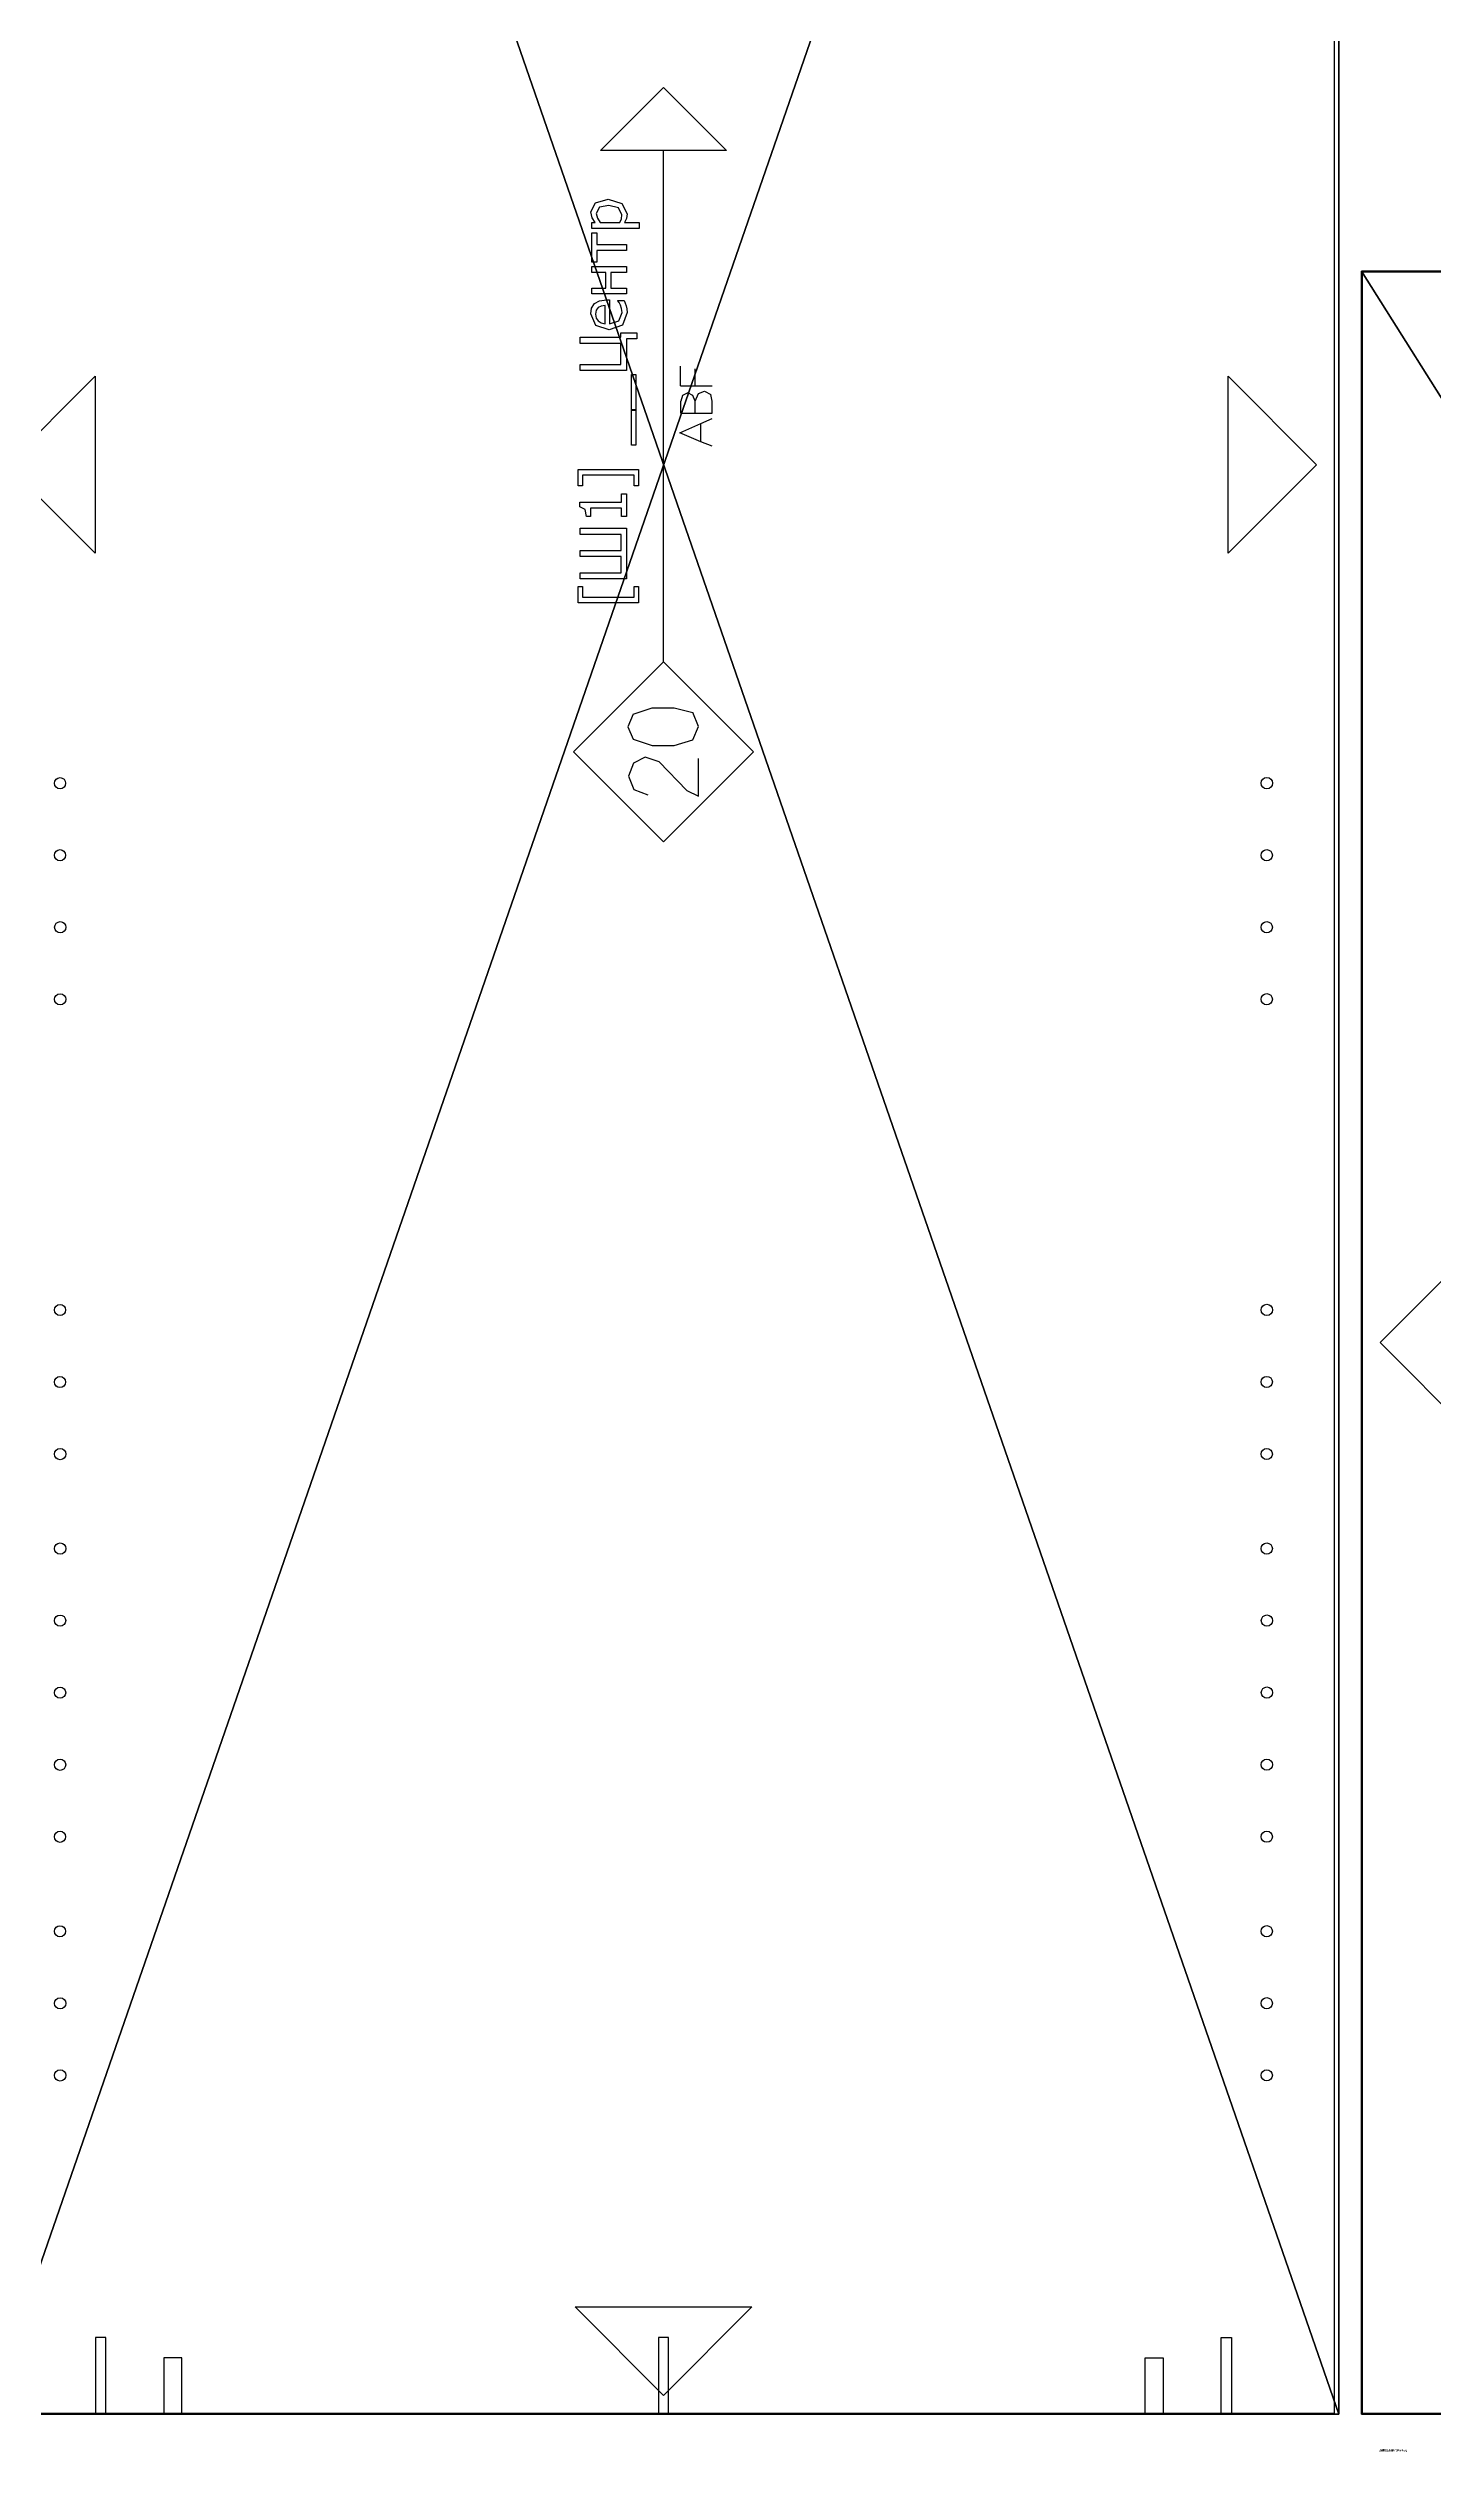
# Model space of a CAD drawing. Header units: millimetres. Extents: x -51759 to 2111, y -2740 to 2097.
# Drawn here: x -12903 to -12288, y -17 to 1051 of the extents above; entities that cross this region are included whole.
import ezdxf

# ---------------------------------------------------------------- set-up
doc = ezdxf.new("R2010")
doc.units = ezdxf.units.MM
doc.header["$LTSCALE"] = 25.4
doc.layers.get('0').update_dxf_attribs({"true_color": 0xffffff})
for name, color, linetype, true_color in [('-', 216, 'Continuous', 0x770077), ('ABF_cuttingLines', 134, 'Continuous', 0x009987), ('ABF_D5.0_DEPTH8', 252, 'Continuous', 0x777799), ('ABF_edgeBanding', 252, 'Continuous', 0x777799), ('ABF_Label', 190, 'Continuous', 0x9900ff), ('DSIDE-4.5', 190, 'Continuous', 0x9900ff), ('DSIDE-8', 22, 'Continuous', 0xcc4400), ('Dside4.5', 134, 'Continuous', 0x009987)]:
    doc.layers.add(name, color=color, linetype=linetype, true_color=true_color)

# ---------------------------------------------------------------- blocks, each defined once
blk = doc.blocks.new('Group711#1')
at = {"layer": 'ABF_cuttingLines', "color": 0}
blk.add_polyline3d([(-635.6, 1.1, 0), (-635.6, -950.1, 0), (-38, -950.1, 0), (-38, 1.1, 0), (-635.6, 1.1, 0)], close=True, dxfattribs=at)
blk = doc.blocks.new('Group712#1')
at = {"layer": 'ABF_edgeBanding', "color": 0}
for points in [[(-336, -6.8, 0), (-296.7, -46.1, 0), (-375.3, -46.1, 0), (-336, -6.8, 0)], [(-627.7, -474.5, 0), (-588.4, -435.2, 0), (-588.4, -513.8, 0), (-627.7, -474.5, 0)], [(-45.9, -474.5, 0), (-85.2, -513.8, 0), (-85.2, -435.2, 0), (-45.9, -474.5, 0)], [(-336, -942.2, 0), (-375.3, -902.9, 0), (-296.7, -902.9, 0), (-336, -942.2, 0)]]:
    blk.add_polyline3d(points, close=True, dxfattribs=at)
blk = doc.blocks.new('_____#360')
at = {"color": 0}
for p, q in [((-636, 1.5, 18), (-36, 1.5, 18)), ((-636, -950.5, 18), (-636, 1.5, 18)), ((-636, 1.5), (-36, 1.5)), ((-636, -950.5), (-636, 1.5)), ((-636, 1.5, 18), (-36, 1.5, 18)), ((-636, 1.5), (-36, 1.5)), ((-636, 1.5, 18), (-636, 1.5)), ((-636, -950.5, 18), (-636, 1.5, 18)), ((-636, 1.5, 18), (-636, 1.5)), ((-636, -950.5), (-636, 1.5)), ((-36, -950.5, 18), (-636, -950.5, 18)), ((-36, -950.5), (-636, -950.5)), ((-36, -950.5, 18), (-636, -950.5, 18)), ((-636, -950.5, 18), (-636, -950.5)), ((-36, -950.5), (-636, -950.5)), ((-636, -950.5, 18), (-636, -950.5))]:
    blk.add_line(p, q, dxfattribs=at)
at = {"layer": 'ABF_cuttingLines', "color": 0}
ref = blk.add_blockref('Group711#1', (0, 0, 18), dxfattribs=at)
ref.add_attrib('Skp_GroupInstanceName', '_ABF_cuttingLines', (0, 0), dxfattribs={"layer": '0', "height": 1})
at = {"layer": 'ABF_edgeBanding', "color": 0}
ref = blk.add_blockref('Group712#1', (0, 0, 18), dxfattribs=at)
ref.add_attrib('Skp_GroupInstanceName', '_ABF_edgeBanding', (0, 0), dxfattribs={"layer": '0', "height": 1})
at = {"color": 7, "true_color": 0xffffff}
mesh = blk.add_polyface(dxfattribs=at)
corners = [(-36, -950.5, 18), (-636, 1.5, 18), (-636, -950.5, 18), (-36, 1.5, 18)]
mesh.append_faces([[corners[k] for k in face] for face in [(0, 1, 2), (1, 0, 3)]], dxfattribs={"vtx0": -1, "color": 7})
at = {"color": 0}
mesh = blk.add_polyface(dxfattribs=at)
corners = [(-636, 1.5), (-36, -950.5), (-636, -950.5), (-36, 1.5)]
mesh.append_faces([[corners[k] for k in face] for face in [(0, 1, 2), (1, 0, 3)]], dxfattribs={"vtx0": -1, "color": 0})
mesh = blk.add_polyface(dxfattribs=at)
corners = [(-636, 1.5, 18), (-36, 1.5), (-636, 1.5), (-36, 1.5, 18)]
mesh.append_faces([[corners[k] for k in face] for face in [(0, 1, 2), (1, 0, 3)]], dxfattribs={"vtx0": -1, "color": 0})
mesh = blk.add_polyface(dxfattribs=at)
corners = [(-636, 1.5, 18), (-636, -950.5), (-636, -950.5, 18), (-636, 1.5)]
mesh.append_faces([[corners[k] for k in face] for face in [(0, 1, 2), (1, 0, 3)]], dxfattribs={"vtx0": -1, "color": 0})
mesh = blk.add_polyface(dxfattribs=at)
corners = [(-36, -950.5, 18), (-636, -950.5), (-36, -950.5), (-636, -950.5, 18)]
mesh.append_faces([[corners[k] for k in face] for face in [(0, 1, 2), (1, 0, 3)]], dxfattribs={"vtx0": -1, "color": 0})
blk = doc.blocks.new('Group528#1')
blk = doc.blocks.new('Group529#1')
blk = doc.blocks.new('Group532#1')
blk = doc.blocks.new('Group533#1')
blk = doc.blocks.new('Group536#1')
at = {"layer": 'DSIDE-4.5', "color": 0, "extrusion": (1.50398e-16, -1, -5.39341e-16)}
blk.add_circle((0, -9), 2.25, dxfattribs=at)
at = {"layer": 'DSIDE-8', "color": 0, "extrusion": (1.50398e-16, -1, -5.39341e-16)}
blk.add_circle((-32, -9), 4, dxfattribs=at)
blk = doc.blocks.new('Group537#1')
at = {"layer": 'DSIDE-4.5', "color": 0}
blk.add_polyline3d([(-2.25, 0, 0), (-2.25, -34, 0), (2.25, -34, 0), (2.25, 0, 0), (-2.25, 0, 0)], close=True, dxfattribs=at)
at = {"layer": 'DSIDE-8', "color": 0}
blk.add_polyline3d([(-36, 0, 0), (-36, -25, 0), (-28, -25, 0), (-28, 0, 0), (-36, 0, 0)], close=True, dxfattribs=at)
blk = doc.blocks.new('Group540#1')
at = {"layer": 'DSIDE-4.5', "color": 0, "extrusion": (1.50398e-16, -1, -5.39341e-16)}
blk.add_circle((0, -9), 2.25, dxfattribs=at)
at = {"layer": 'DSIDE-8', "color": 0, "extrusion": (1.50398e-16, -1, -5.39341e-16)}
blk.add_circle((32, -9), 4, dxfattribs=at)
blk = doc.blocks.new('Group541#1')
at = {"layer": 'DSIDE-4.5', "color": 0}
blk.add_polyline3d([(2.25, 0, 0), (2.25, -34, 0), (-2.25, -34, 0), (-2.25, 0, 0), (2.25, 0, 0)], close=True, dxfattribs=at)
at = {"layer": 'DSIDE-8', "color": 0}
blk.add_polyline3d([(36, 0, 0), (36, -25, 0), (28, -25, 0), (28, 0, 0), (36, 0, 0)], close=True, dxfattribs=at)
blk = doc.blocks.new('Group539#2')
blk = doc.blocks.new('Group540#2')
blk = doc.blocks.new('Group542#1')
at = {"layer": 'Dside4.5', "color": 0, "extrusion": (0, 1, 0)}
blk.add_circle((0, -9), 2.25, dxfattribs=at)
blk = doc.blocks.new('Group543#1')
at = {"layer": 'Dside4.5', "color": 0}
blk.add_polyline3d([(2.25, 0, 0), (2.25, -34, 0), (-2.25, -34, 0), (-2.25, 0, 0), (2.25, 0, 0)], close=True, dxfattribs=at)
blk = doc.blocks.new('Group#128')
blk = doc.blocks.new('Group#129')
blk = doc.blocks.new('Group#130')
blk = doc.blocks.new('Group#133')
blk = doc.blocks.new('Group#123')
at = {"layer": 'ABF_D5.0_DEPTH8', "color": 0, "extrusion": (1, 1.48988e-08, 2.29886e-14)}
blk.add_circle((2.5, 2.5, 0), 2.5, dxfattribs=at)
blk = doc.blocks.new('Group#120')
at = {"layer": 'ABF_D5.0_DEPTH8', "color": 0, "extrusion": (1, 1.48988e-08, 2.29886e-14)}
blk.add_circle((2.5, 2.5, 0), 2.5, dxfattribs=at)
blk = doc.blocks.new('Group#124')
at = {"layer": 'ABF_D5.0_DEPTH8', "color": 0, "extrusion": (1, 1.48988e-08, 2.29886e-14)}
blk.add_circle((2.5, 2.5, 0), 2.5, dxfattribs=at)
blk = doc.blocks.new('Group#121')
at = {"layer": 'ABF_D5.0_DEPTH8', "color": 0, "extrusion": (1, 1.48988e-08, 2.29886e-14)}
blk.add_circle((2.5, 2.5, 0), 2.5, dxfattribs=at)
blk = doc.blocks.new('Group#173')
at = {"layer": 'ABF_D5.0_DEPTH8', "color": 0, "extrusion": (1, 1.48988e-08, 2.29886e-14)}
blk.add_circle((2.5, 2.5, 0), 2.5, dxfattribs=at)
blk = doc.blocks.new('Group#62')
at = {"layer": 'ABF_D5.0_DEPTH8', "color": 0, "extrusion": (1, 1.48988e-08, 2.29886e-14)}
blk.add_circle((2.5, 2.5, 0), 2.5, dxfattribs=at)
blk = doc.blocks.new('Group#61')
at = {"layer": 'ABF_D5.0_DEPTH8', "color": 0, "extrusion": (1, 1.48988e-08, 2.29886e-14)}
blk.add_circle((2.5, 2.5, 0), 2.5, dxfattribs=at)
blk = doc.blocks.new('Group#68')
at = {"layer": 'ABF_D5.0_DEPTH8', "color": 0, "extrusion": (1, 1.48988e-08, 2.29886e-14)}
blk.add_circle((2.5, 2.5, 0), 2.5, dxfattribs=at)
blk = doc.blocks.new('Group#92')
at = {"layer": 'ABF_D5.0_DEPTH8', "color": 0, "extrusion": (1, 1.48988e-08, 2.29886e-14)}
blk.add_circle((2.5, 2.5, 0), 2.5, dxfattribs=at)
blk = doc.blocks.new('Group#89')
at = {"layer": 'ABF_D5.0_DEPTH8', "color": 0, "extrusion": (1, 1.48988e-08, 2.29886e-14)}
blk.add_circle((2.5, 2.5, 0), 2.5, dxfattribs=at)
blk = doc.blocks.new('Group#93')
at = {"layer": 'ABF_D5.0_DEPTH8', "color": 0, "extrusion": (1, 1.48988e-08, 2.29886e-14)}
blk.add_circle((2.5, 2.5, 0), 2.5, dxfattribs=at)
blk = doc.blocks.new('Group#91')
at = {"layer": 'ABF_D5.0_DEPTH8', "color": 0, "extrusion": (1, 1.48988e-08, 2.29886e-14)}
blk.add_circle((2.5, 2.5, 0), 2.5, dxfattribs=at)
blk = doc.blocks.new('Group#94')
at = {"layer": 'ABF_D5.0_DEPTH8', "color": 0, "extrusion": (1, 1.48988e-08, 2.29886e-14)}
blk.add_circle((2.5, 2.5, 0), 2.5, dxfattribs=at)
blk = doc.blocks.new('Group#95')
at = {"layer": 'ABF_D5.0_DEPTH8', "color": 0, "extrusion": (1, 1.48988e-08, 2.29886e-14)}
blk.add_circle((2.5, 2.5, 0), 2.5, dxfattribs=at)
blk = doc.blocks.new('Group#103')
at = {"layer": 'ABF_D5.0_DEPTH8', "color": 0, "extrusion": (1, 1.48988e-08, 2.29886e-14)}
blk.add_circle((2.5, 2.5, 0), 2.5, dxfattribs=at)
blk = doc.blocks.new('Group#106')
at = {"layer": 'ABF_D5.0_DEPTH8', "color": 0, "extrusion": (1, 1.48988e-08, 2.29886e-14)}
blk.add_circle((2.5, 2.5, 0), 2.5, dxfattribs=at)
blk = doc.blocks.new('Group#101')
at = {"layer": 'ABF_D5.0_DEPTH8', "color": 0, "extrusion": (1, 1.48988e-08, 2.29886e-14)}
blk.add_circle((2.5, 2.5, 0), 2.5, dxfattribs=at)
blk = doc.blocks.new('Group#102')
at = {"layer": 'ABF_D5.0_DEPTH8', "color": 0, "extrusion": (1, 1.48988e-08, 2.29886e-14)}
blk.add_circle((2.5, 2.5, 0), 2.5, dxfattribs=at)
blk = doc.blocks.new('Group#104')
at = {"layer": 'ABF_D5.0_DEPTH8', "color": 0, "extrusion": (1, 1.48988e-08, 2.29886e-14)}
blk.add_circle((2.5, 2.5, 0), 2.5, dxfattribs=at)
blk = doc.blocks.new('Group#105')
at = {"layer": 'ABF_D5.0_DEPTH8', "color": 0, "extrusion": (1, 1.48988e-08, 2.29886e-14)}
blk.add_circle((2.5, 2.5, 0), 2.5, dxfattribs=at)
blk = doc.blocks.new('Group#150')
at = {"layer": 'ABF_D5.0_DEPTH8', "color": 0, "extrusion": (1, 1.48988e-08, 2.29886e-14)}
blk.add_circle((2.5, 2.5, 0), 2.5, dxfattribs=at)
blk = doc.blocks.new('Group#153')
at = {"layer": 'ABF_D5.0_DEPTH8', "color": 0, "extrusion": (1, 1.48988e-08, 2.29886e-14)}
blk.add_circle((2.5, 2.5, 0), 2.5, dxfattribs=at)
blk = doc.blocks.new('Group#158')
at = {"layer": 'ABF_D5.0_DEPTH8', "color": 0, "extrusion": (1, 1.48988e-08, 2.29886e-14)}
blk.add_circle((2.5, 2.5, 0), 2.5, dxfattribs=at)
blk = doc.blocks.new('Group#159')
at = {"layer": 'ABF_D5.0_DEPTH8', "color": 0, "extrusion": (1, 1.48988e-08, 2.29886e-14)}
blk.add_circle((2.5, 2.5, 0), 2.5, dxfattribs=at)
blk = doc.blocks.new('Group#167')
at = {"layer": 'ABF_D5.0_DEPTH8', "color": 0, "extrusion": (1, 1.48988e-08, 2.29886e-14)}
blk.add_circle((2.5, 2.5, 0), 2.5, dxfattribs=at)
blk = doc.blocks.new('Group#139')
at = {"layer": 'ABF_D5.0_DEPTH8', "color": 0, "extrusion": (1, 1.48988e-08, 2.29886e-14)}
blk.add_circle((2.5, 2.5, 0), 2.5, dxfattribs=at)
blk = doc.blocks.new('Group#146')
at = {"layer": 'ABF_D5.0_DEPTH8', "color": 0, "extrusion": (1, 1.48988e-08, 2.29886e-14)}
blk.add_circle((2.5, 2.5, 0), 2.5, dxfattribs=at)
blk = doc.blocks.new('Group#144')
at = {"layer": 'ABF_D5.0_DEPTH8', "color": 0, "extrusion": (1, 1.48988e-08, 2.29886e-14)}
blk.add_circle((2.5, 2.5, 0), 2.5, dxfattribs=at)
blk = doc.blocks.new('Group#137')
at = {"layer": 'ABF_D5.0_DEPTH8', "color": 0, "extrusion": (1, 1.48988e-08, 2.29886e-14)}
blk.add_circle((2.5, 2.5, 0), 2.5, dxfattribs=at)
blk = doc.blocks.new('Group#142')
at = {"layer": 'ABF_D5.0_DEPTH8', "color": 0, "extrusion": (1, 1.48988e-08, 2.29886e-14)}
blk.add_circle((2.5, 2.5, 0), 2.5, dxfattribs=at)
blk = doc.blocks.new('Group651#2')
at = {"layer": 'ABF_Label', "color": 0}
for p, q in [((-38.93, 7.03), (-38.93, 24.09)), ((-38.93, 24.09), (-34.37, 24.09)), ((-34.37, 22.84), (-37.39, 22.84)), ((-37.39, 22.84), (-37.39, 8.29)), ((-34.37, 24.09), (-34.37, 22.84)), ((-32.19, 10.47), (-32.19, 23.51)), ((-32.19, 23.51), (-30.46, 23.51)), ((-30.46, 23.51), (-30.46, 11.97)), ((-25.92, 11.97), (-25.92, 23.51)), ((-25.92, 23.51), (-24.19, 23.51)), ((-24.19, 23.51), (-24.19, 11.97)), ((-19.65, 11.97), (-19.65, 23.51)), ((-19.65, 23.51), (-17.92, 23.51)), ((-17.92, 23.51), (-17.92, 10.47)), ((-14.61, 21.73), (-12.64, 22.11)), ((-14.61, 20.54), (-14.61, 21.73)), ((-12.25, 20.54), (-14.61, 20.54)), ((-12.64, 22.11), (-11.92, 23.55)), ((-12.25, 11.8), (-12.25, 20.54)), ((-11.92, 23.55), (-10.57, 23.55)), ((-10.57, 23.55), (-10.57, 11.8)), ((-5.94, 22.84), (-5.94, 24.09)), ((-5.94, 24.09), (-1.39, 24.09)), ((-2.92, 22.84), (-5.94, 22.84)), ((-2.92, 8.29), (-2.92, 22.84)), ((-1.39, 24.09), (-1.39, 7.03)), ((26.58, 10.47), (26.58, 23.51)), ((26.58, 23.51), (28.31, 23.51)), ((28.31, 23.51), (28.31, 11.99)), ((34.22, 11.99), (34.22, 23.51)), ((34.22, 23.51), (35.96, 23.51)), ((35.96, 23.51), (35.96, 11.99)), ((39.31, 19.11), (42.59, 20.52)), ((42.59, 20.52), (44.2, 20.26)), ((69.66, 20.15), (71.29, 20.52)), ((71.29, 20.52), (73.91, 19.19)), ((38.06, 15.3), (39.31, 19.11)), ((39.35, 11.56), (38.06, 15.3)), ((39.98, 17.54), (39.73, 16.45)), ((39.73, 16.45), (44.91, 16.45)), ((46.51, 15.19), (39.73, 15.19)), ((39.73, 15.19), (40.59, 12.58)), ((40.54, 18.39), (39.98, 17.54)), ((41.38, 18.97), (40.54, 18.39)), ((42.49, 19.16), (41.38, 18.97)), ((43.61, 18.97), (42.49, 19.16)), ((44.35, 18.41), (43.61, 18.97)), ((44.2, 20.26), (45.43, 19.44)), ((44.75, 17.6), (44.35, 18.41)), ((44.91, 16.45), (44.75, 17.6)), ((45.43, 19.44), (46.23, 18.06)), ((46.23, 18.06), (46.51, 16.08)), ((46.51, 16.08), (46.51, 15.19)), ((48.18, 10.47), (48.18, 20.25)), ((48.18, 20.25), (49.82, 20.25)), ((49.82, 20.25), (49.82, 16.29)), ((49.82, 16.29), (54.26, 16.29)), ((54.26, 14.87), (49.82, 14.87)), ((49.82, 14.87), (49.82, 10.47)), ((54.26, 16.29), (54.26, 20.25)), ((54.26, 20.25), (55.9, 20.25)), ((54.26, 10.47), (54.26, 14.87)), ((55.9, 20.25), (55.9, 10.47)), ((57.12, 18.8), (57.12, 20.25)), ((57.12, 20.25), (65.42, 20.25)), ((60.45, 18.8), (57.12, 18.8)), ((60.45, 10.47), (60.45, 18.8)), ((65.42, 18.8), (62.09, 18.8)), ((62.09, 18.8), (62.09, 10.47)), ((65.42, 20.25), (65.42, 18.8)), ((66.65, 6.86), (66.65, 20.25)), ((66.65, 20.25), (68.3, 20.25)), ((68.3, 20.25), (68.3, 19.23)), ((68.3, 19.23), (69.66, 20.15)), ((69.53, 18.64), (68.3, 17.84)), ((68.3, 17.84), (68.3, 12.3)), ((70.89, 18.95), (69.53, 18.64)), ((72.62, 18.03), (70.89, 18.95)), ((72.45, 12.69), (73.16, 15.43)), ((73.16, 15.43), (72.62, 18.03)), ((74.86, 15.62), (73.69, 11.72)), ((73.91, 19.19), (74.86, 15.62)), ((-91.65, 8.4), (-93.09, 4.45)), ((-87.84, 9.82), (-91.65, 8.4)), ((-84.2, 8.48), (-87.84, 9.82)), ((-82.54, 5.18), (-84.2, 8.48)), ((-77.46, 8.59), (-79.23, 3.22)), ((-73.9, 10.09), (-77.46, 8.59)), ((-70.35, 8.59), (-73.9, 10.09)), ((-70.35, 8.59), (-68.58, 3.22)), ((-34.37, 7.03), (-38.93, 7.03)), ((-37.39, 8.29), (-34.37, 8.29)), ((-34.37, 8.29), (-34.37, 7.03)), ((-17.92, 10.47), (-32.19, 10.47)), ((-30.46, 11.97), (-25.92, 11.97)), ((-24.19, 11.97), (-19.65, 11.97)), ((-14.61, 10.47), (-14.61, 11.8)), ((-14.61, 11.8), (-12.25, 11.8)), ((-8.26, 10.47), (-14.61, 10.47)), ((-10.57, 11.8), (-8.26, 11.8)), ((-8.26, 11.8), (-8.26, 10.47)), ((-5.94, 7.03), (-5.94, 8.29)), ((-5.94, 8.29), (-2.92, 8.29)), ((-1.39, 7.03), (-5.94, 7.03)), ((5.53, 7.84), (5.53, 8.98)), ((5.53, 8.98), (15.32, 8.98)), ((15.32, 7.84), (5.53, 7.84)), ((15.32, 8.98), (15.6, 8.98)), ((15.32, 7.84), (15.32, 8.98)), ((15.32, 8.98), (25.4, 8.98)), ((15.6, 7.84), (15.32, 7.84)), ((25.4, 7.84), (15.32, 7.84)), ((15.6, 8.98), (15.6, 7.84)), ((25.4, 8.98), (25.4, 7.84)), ((35.55, 10.47), (26.58, 10.47)), ((28.31, 11.99), (34.22, 11.99)), ((35.55, 7.51), (35.55, 10.47)), ((37.19, 7.51), (35.55, 7.51)), ((35.96, 11.99), (37.19, 11.99)), ((37.19, 11.99), (37.19, 7.51)), ((42.98, 10.24), (39.35, 11.56)), ((40.59, 12.58), (42.97, 11.68)), ((42.97, 11.68), (44.03, 11.8)), ((43.97, 10.31), (42.98, 10.24)), ((44.84, 10.51), (43.97, 10.31)), ((44.03, 11.8), (44.97, 12.11)), ((45.61, 10.78), (44.84, 10.51)), ((44.97, 12.11), (45.72, 12.5)), ((46.33, 11.06), (45.61, 10.78)), ((45.72, 12.5), (46.23, 12.86)), ((46.23, 12.86), (46.33, 12.86)), ((46.33, 12.86), (46.33, 11.06)), ((49.82, 10.47), (48.18, 10.47)), ((55.9, 10.47), (54.26, 10.47)), ((62.09, 10.47), (60.45, 10.47)), ((68.3, 6.86), (66.65, 6.86)), ((68.3, 12.3), (69.4, 11.87)), ((69.44, 10.44), (68.3, 10.96)), ((68.3, 10.96), (68.3, 6.86)), ((69.4, 11.87), (70.46, 11.75)), ((70.73, 10.27), (69.44, 10.44)), ((70.46, 11.75), (72.45, 12.69)), ((73.69, 11.72), (70.73, 10.27)), ((-83.81, 1.22), (-91.89, -6.54)), ((-83.81, 1.22), (-82.54, 5.18)), ((-79.23, 3.22), (-79.23, -3.02)), ((-68.58, 3.22), (-68.58, -3.02)), ((-55.62, 0), (88.64, 0)), ((-91.89, -6.54), (-93.47, -9.92)), ((-79.23, -3.02), (-77.61, -8.28)), ((-68.58, -3.02), (-69.9, -8.28)), ((6.49, -10.57), (8.95, -4.58)), ((8.95, -4.58), (11.61, -10.57)), ((14.53, -4.88), (17.96, -4.88)), ((14.53, -4.88), (14.53, -8.98)), ((19.51, -5.38), (17.96, -4.88)), ((20.29, -6.84), (19.51, -5.38)), ((22.27, -4.79), (22.27, -8.97)), ((22.27, -4.79), (27.81, -4.79)), ((-93.47, -9.92), (-82.88, -9.92)), ((-77.61, -8.28), (-73.86, -9.92)), ((-73.86, -9.92), (-69.9, -8.28)), ((5.21, -13.72), (6.49, -10.57)), ((6.49, -10.57), (11.61, -10.57)), ((11.61, -10.57), (13.01, -13.72)), ((14.53, -8.98), (14.53, -13.72)), ((14.53, -8.98), (17.96, -8.98)), ((17.96, -8.98), (19.55, -8.25)), ((17.96, -8.98), (20.04, -9.9)), ((17.96, -13.72), (19.76, -13.36)), ((19.55, -8.25), (20.29, -6.84)), ((20.74, -11.59), (19.76, -13.36)), ((20.04, -9.9), (20.74, -11.59)), ((22.27, -8.97), (27.09, -8.97)), ((22.27, -8.97), (22.27, -13.72)), ((14.53, -13.72), (17.96, -13.72))]:
    blk.add_line(p, q, dxfattribs=at)
for points in [[(-55.62, 0, 0), (-81.02, -25.4, 0), (-106.42, 0, 0), (-81.02, 25.4, 0), (-55.62, 0, 0)], [(88.64, 17.78, 0), (106.42, 0, 0), (88.64, -17.78, 0), (88.64, 17.78, 0)]]:
    blk.add_polyline3d(points, close=True, dxfattribs=at)
blk = doc.blocks.new('Group713#1')
at = {"layer": 'ABF_cuttingLines', "color": 0}
blk.add_polyline3d([(-617.6, 1748.1, 0), (-617.6, 16.9, 0), (-20, 16.9, 0), (-20, 1748.1, 0), (-617.6, 1748.1, 0)], close=True, dxfattribs=at)
blk = doc.blocks.new('Group714#1')
at = {"layer": 'ABF_edgeBanding', "color": 0}
for points in [[(-609.7, 882.5, 0), (-570.4, 921.8, 0), (-570.4, 843.2, 0), (-609.7, 882.5, 0)], [(-27.9, 882.5, 0), (-67.2, 843.2, 0), (-67.2, 921.8, 0), (-27.9, 882.5, 0)], [(-318, 24.8, 0), (-357.3, 64.1, 0), (-278.7, 64.1, 0), (-318, 24.8, 0)]]:
    blk.add_polyline3d(points, close=True, dxfattribs=at)
blk = doc.blocks.new('___#18')
at = {"color": 0}
for p, q in [((-18, 1748.5, 18), (-18, 16.5, 18)), ((-18, 1748.5), (-18, 16.5)), ((-18, 1748.5, 18), (-18, 16.5, 18)), ((-18, 1748.5), (-18, 16.5)), ((-18, 16.5, 18), (-618, 16.5, 18)), ((-18, 16.5), (-618, 16.5)), ((-18, 16.5, 18), (-618, 16.5, 18)), ((-18, 16.5), (-618, 16.5)), ((-18, 16.5, 18), (-18, 16.5)), ((-18, 16.5, 18), (-18, 16.5))]:
    blk.add_line(p, q, dxfattribs=at)
at = {"layer": '-', "color": 0, "extrusion": (0, -1, -3.49763e-16)}
ref = blk.add_blockref('Group#129', (-317, 18, -1686.8), dxfattribs=dict(at, zscale=-1, rotation=90))
ref.add_attrib('Skp_GroupInstanceName', 'ABF_Hole', (0, 0), dxfattribs={"layer": '0', "height": 1})
at = {"layer": '-', "color": 0, "extrusion": (0, 1, 3.49763e-16)}
ref = blk.add_blockref('Group#133', (317, 0, 1686.8), dxfattribs=dict(at, rotation=270))
ref.add_attrib('Skp_GroupInstanceName', 'ABF_Hole', (0, 0), dxfattribs={"layer": '0', "height": 1})
at = {"layer": '-', "color": 0, "extrusion": (0, -1, -3.49763e-16)}
ref = blk.add_blockref('Group#128', (-317, 18, -1654.8), dxfattribs=dict(at, zscale=-1, rotation=90))
ref.add_attrib('Skp_GroupInstanceName', 'ABF_Hole', (0, 0), dxfattribs={"layer": '0', "height": 1})
at = {"layer": '-', "color": 0, "extrusion": (0, 1, 3.49763e-16)}
ref = blk.add_blockref('Group#130', (317, 0, 1654.8), dxfattribs=dict(at, rotation=270))
ref.add_attrib('Skp_GroupInstanceName', 'ABF_Hole', (0, 0), dxfattribs={"layer": '0', "height": 1})
at = {"layer": '-', "color": 0, "extrusion": (-0.009842, -0.999952, -9.26882e-13)}
ref = blk.add_blockref('Group#173', (-595.8, 17.5, -732.7), dxfattribs=dict(at, zscale=-1, rotation=269.9999991284582))
ref.add_attrib('Skp_GroupInstanceName', 'ABF_Hole', (0, 0), dxfattribs={"layer": '0', "height": 1})
ref = blk.add_blockref('Group#121', (-59.8, 17.5, -738), dxfattribs=dict(at, zscale=-1, rotation=269.9999991284582))
ref.add_attrib('Skp_GroupInstanceName', 'ABF_Hole', (0, 0), dxfattribs={"layer": '0', "height": 1})
ref = blk.add_blockref('Group#68', (-595.5, 17.5, -700.7), dxfattribs=dict(at, zscale=-1, rotation=269.9999991284582))
ref.add_attrib('Skp_GroupInstanceName', 'ABF_Hole', (0, 0), dxfattribs={"layer": '0', "height": 1})
ref = blk.add_blockref('Group#62', (-59.5, 17.5, -706), dxfattribs=dict(at, zscale=-1, rotation=269.9999991284582))
ref.add_attrib('Skp_GroupInstanceName', 'ABF_Hole', (0, 0), dxfattribs={"layer": '0', "height": 1})
ref = blk.add_blockref('Group#123', (-595.1, 17.5, -668.7), dxfattribs=dict(at, zscale=-1, rotation=269.9999991284582))
ref.add_attrib('Skp_GroupInstanceName', 'ABF_Hole', (0, 0), dxfattribs={"layer": '0', "height": 1})
ref = blk.add_blockref('Group#120', (-59.2, 17.5, -674), dxfattribs=dict(at, zscale=-1, rotation=269.9999991284582))
ref.add_attrib('Skp_GroupInstanceName', 'ABF_Hole', (0, 0), dxfattribs={"layer": '0', "height": 1})
ref = blk.add_blockref('Group#61', (-594.8, 17.5, -636.7), dxfattribs=dict(at, zscale=-1, rotation=269.9999991284582))
ref.add_attrib('Skp_GroupInstanceName', 'ABF_Hole', (0, 0), dxfattribs={"layer": '0', "height": 1})
ref = blk.add_blockref('Group#124', (-58.9, 17.5, -642), dxfattribs=dict(at, zscale=-1, rotation=269.9999991284582))
ref.add_attrib('Skp_GroupInstanceName', 'ABF_Hole', (0, 0), dxfattribs={"layer": '0', "height": 1})
ref = blk.add_blockref('Group#92', (-593.5, 17.5, -498.7), dxfattribs=dict(at, zscale=-1, rotation=269.9999991284582))
ref.add_attrib('Skp_GroupInstanceName', 'ABF_Hole', (0, 0), dxfattribs={"layer": '0', "height": 1})
ref = blk.add_blockref('Group#89', (-57.5, 17.5, -504), dxfattribs=dict(at, zscale=-1, rotation=269.9999991284582))
ref.add_attrib('Skp_GroupInstanceName', 'ABF_Hole', (0, 0), dxfattribs={"layer": '0', "height": 1})
ref = blk.add_blockref('Group#91', (-593.2, 17.5, -466.7), dxfattribs=dict(at, zscale=-1, rotation=269.9999991284582))
ref.add_attrib('Skp_GroupInstanceName', 'ABF_Hole', (0, 0), dxfattribs={"layer": '0', "height": 1})
ref = blk.add_blockref('Group#93', (-57.2, 17.5, -472), dxfattribs=dict(at, zscale=-1, rotation=269.9999991284582))
ref.add_attrib('Skp_GroupInstanceName', 'ABF_Hole', (0, 0), dxfattribs={"layer": '0', "height": 1})
ref = blk.add_blockref('Group#95', (-592.8, 17.5, -434.7), dxfattribs=dict(at, zscale=-1, rotation=269.9999991284582))
ref.add_attrib('Skp_GroupInstanceName', 'ABF_Hole', (0, 0), dxfattribs={"layer": '0', "height": 1})
ref = blk.add_blockref('Group#94', (-56.9, 17.5, -440), dxfattribs=dict(at, zscale=-1, rotation=269.9999991284582))
ref.add_attrib('Skp_GroupInstanceName', 'ABF_Hole', (0, 0), dxfattribs={"layer": '0', "height": 1})
ref = blk.add_blockref('Group#104', (-592.4, 18, -392.7), dxfattribs=dict(at, zscale=-1, rotation=269.9999991284582))
ref.add_attrib('Skp_GroupInstanceName', 'ABF_Hole', (0, 0), dxfattribs={"layer": '0', "height": 1})
ref = blk.add_blockref('Group#102', (-56.5, 18, -398), dxfattribs=dict(at, zscale=-1, rotation=269.9999991284582))
ref.add_attrib('Skp_GroupInstanceName', 'ABF_Hole', (0, 0), dxfattribs={"layer": '0', "height": 1})
ref = blk.add_blockref('Group#153', (-592.1, 18, -360.7), dxfattribs=dict(at, zscale=-1, rotation=269.9999991284582))
ref.add_attrib('Skp_GroupInstanceName', 'ABF_Hole', (0, 0), dxfattribs={"layer": '0', "height": 1})
ref = blk.add_blockref('Group#105', (-56.1, 18, -366), dxfattribs=dict(at, zscale=-1, rotation=269.9999991284582))
ref.add_attrib('Skp_GroupInstanceName', 'ABF_Hole', (0, 0), dxfattribs={"layer": '0', "height": 1})
ref = blk.add_blockref('Group#103', (-591.8, 18, -328.7), dxfattribs=dict(at, zscale=-1, rotation=269.9999991284582))
ref.add_attrib('Skp_GroupInstanceName', 'ABF_Hole', (0, 0), dxfattribs={"layer": '0', "height": 1})
ref = blk.add_blockref('Group#106', (-55.8, 18, -334), dxfattribs=dict(at, zscale=-1, rotation=269.9999991284582))
ref.add_attrib('Skp_GroupInstanceName', 'ABF_Hole', (0, 0), dxfattribs={"layer": '0', "height": 1})
ref = blk.add_blockref('Group#150', (-591.5, 18, -296.7), dxfattribs=dict(at, zscale=-1, rotation=269.9999991284582))
ref.add_attrib('Skp_GroupInstanceName', 'ABF_Hole', (0, 0), dxfattribs={"layer": '0', "height": 1})
ref = blk.add_blockref('Group#101', (-55.5, 18, -302), dxfattribs=dict(at, zscale=-1, rotation=269.9999991284582))
ref.add_attrib('Skp_GroupInstanceName', 'ABF_Hole', (0, 0), dxfattribs={"layer": '0', "height": 1})
ref = blk.add_blockref('Group#159', (-591.2, 18, -264.7), dxfattribs=dict(at, zscale=-1, rotation=269.9999991284582))
ref.add_attrib('Skp_GroupInstanceName', 'ABF_Hole', (0, 0), dxfattribs={"layer": '0', "height": 1})
ref = blk.add_blockref('Group#158', (-55.2, 18, -270), dxfattribs=dict(at, zscale=-1, rotation=269.9999991284582))
ref.add_attrib('Skp_GroupInstanceName', 'ABF_Hole', (0, 0), dxfattribs={"layer": '0', "height": 1})
ref = blk.add_blockref('Group#144', (-590.8, 18, -222.7), dxfattribs=dict(at, zscale=-1, rotation=269.9999991284582))
ref.add_attrib('Skp_GroupInstanceName', 'ABF_Hole', (0, 0), dxfattribs={"layer": '0', "height": 1})
ref = blk.add_blockref('Group#146', (-54.8, 18, -228), dxfattribs=dict(at, zscale=-1, rotation=269.9999991284582))
ref.add_attrib('Skp_GroupInstanceName', 'ABF_Hole', (0, 0), dxfattribs={"layer": '0', "height": 1})
ref = blk.add_blockref('Group#142', (-590.4, 18, -190.7), dxfattribs=dict(at, zscale=-1, rotation=269.9999991284582))
ref.add_attrib('Skp_GroupInstanceName', 'ABF_Hole', (0, 0), dxfattribs={"layer": '0', "height": 1})
ref = blk.add_blockref('Group#137', (-54.5, 18, -196), dxfattribs=dict(at, zscale=-1, rotation=269.9999991284582))
ref.add_attrib('Skp_GroupInstanceName', 'ABF_Hole', (0, 0), dxfattribs={"layer": '0', "height": 1})
ref = blk.add_blockref('Group#167', (-590.1, 18, -158.7), dxfattribs=dict(at, zscale=-1, rotation=269.9999991284582))
ref.add_attrib('Skp_GroupInstanceName', 'ABF_Hole', (0, 0), dxfattribs={"layer": '0', "height": 1})
ref = blk.add_blockref('Group#139', (-54.2, 18, -164), dxfattribs=dict(at, zscale=-1, rotation=269.9999991284582))
ref.add_attrib('Skp_GroupInstanceName', 'ABF_Hole', (0, 0), dxfattribs={"layer": '0', "height": 1})
at = {"color": 0, "extrusion": (0, 0, -1)}
ref = blk.add_blockref('Group532#1', (568, 1748.5), dxfattribs=dict(at, rotation=180))
ref.add_attrib('Skp_GroupInstanceName', '_ABF_sideDrill', (0, 0), dxfattribs={"height": 1})
ref = blk.add_blockref('Group533#1', (568, 1748.5), dxfattribs=dict(at, rotation=180))
ref.add_attrib('Skp_GroupInstanceName', '_ABF_sideDrillDepth', (0, 0), dxfattribs={"height": 1})
ref = blk.add_blockref('Group539#2', (318, 1748.5), dxfattribs=dict(at, rotation=180))
ref.add_attrib('Skp_GroupInstanceName', '_ABF_sideDrill', (0, 0), dxfattribs={"height": 1})
ref = blk.add_blockref('Group540#2', (318, 1748.5), dxfattribs=dict(at, rotation=180))
ref.add_attrib('Skp_GroupInstanceName', '_ABF_sideDrillDepth', (0, 0), dxfattribs={"height": 1})
ref = blk.add_blockref('Group528#1', (68, 1748.5), dxfattribs=dict(at, rotation=180))
ref.add_attrib('Skp_GroupInstanceName', '_ABF_sideDrill', (0, 0), dxfattribs={"height": 1})
ref = blk.add_blockref('Group529#1', (68, 1748.5), dxfattribs=dict(at, rotation=180))
ref.add_attrib('Skp_GroupInstanceName', '_ABF_sideDrillDepth', (0, 0), dxfattribs={"height": 1})
ref = blk.add_blockref('Group541#1', (568, 16.5), dxfattribs=dict(at, rotation=180))
ref.add_attrib('Skp_GroupInstanceName', '_ABF_sideDrillDepth', (0, 0), dxfattribs={"height": 1})
ref = blk.add_blockref('Group543#1', (318, 16.5), dxfattribs=dict(at, rotation=180))
ref.add_attrib('Skp_GroupInstanceName', '_ABF_sideDrillDepth', (0, 0), dxfattribs={"height": 1})
ref = blk.add_blockref('Group537#1', (68, 16.5), dxfattribs=dict(at, rotation=180))
ref.add_attrib('Skp_GroupInstanceName', '_ABF_sideDrillDepth', (0, 0), dxfattribs={"height": 1})
ref = blk.add_blockref('Group540#1', (568, 16.5), dxfattribs=dict(at, rotation=180))
ref.add_attrib('Skp_GroupInstanceName', '_ABF_sideDrill', (0, 0), dxfattribs={"height": 1})
ref = blk.add_blockref('Group542#1', (318, 16.5), dxfattribs=dict(at, rotation=180))
ref.add_attrib('Skp_GroupInstanceName', '_ABF_sideDrill', (0, 0), dxfattribs={"height": 1})
ref = blk.add_blockref('Group536#1', (68, 16.5), dxfattribs=dict(at, rotation=180))
ref.add_attrib('Skp_GroupInstanceName', '_ABF_sideDrill', (0, 0), dxfattribs={"height": 1})
at = {"layer": 'ABF_cuttingLines', "color": 0}
ref = blk.add_blockref('Group713#1', (0, 0, 18), dxfattribs=at)
ref.add_attrib('Skp_GroupInstanceName', '_ABF_cuttingLines', (0, 0), dxfattribs={"layer": '0', "height": 1})
at = {"layer": 'ABF_edgeBanding', "color": 0}
ref = blk.add_blockref('Group714#1', (0, 0, 18), dxfattribs=at)
ref.add_attrib('Skp_GroupInstanceName', '_ABF_edgeBanding', (0, 0), dxfattribs={"layer": '0', "height": 1})
at = {"layer": 'ABF_Label', "color": 0}
ref = blk.add_blockref('Group651#2', (-318, 882.5, 18), dxfattribs=dict(at, xscale=1.574803149606299, yscale=1.574803149606299, rotation=90))
ref.add_attrib('Skp_GroupInstanceName', '_ABF_Label', (0, 0), dxfattribs={"layer": '0', "height": 1})
at = {"color": 7, "true_color": 0xffffff}
mesh = blk.add_polyface(dxfattribs=at)
corners = [(-18, 16.5, 18), (-618, 1748.5, 18), (-618, 16.5, 18), (-18, 1748.5, 18)]
mesh.append_faces([[corners[k] for k in face] for face in [(0, 1, 2), (1, 0, 3)]], dxfattribs={"vtx0": -1, "color": 7})
at = {"color": 253, "true_color": 0xc1b5a5}
mesh = blk.add_polyface(dxfattribs=at)
corners = [(-18, 1748.5), (-618, 16.5), (-618, 1748.5), (-18, 16.5)]
mesh.append_faces([[corners[k] for k in face] for face in [(0, 1, 2), (1, 0, 3)]], dxfattribs={"vtx0": -1, "color": 253})
at = {"color": 0}
mesh = blk.add_polyface(dxfattribs=at)
corners = [(-18, 16.5), (-18, 1748.5, 18), (-18, 16.5, 18), (-18, 1748.5)]
mesh.append_faces([[corners[k] for k in face] for face in [(0, 1, 2), (1, 0, 3)]], dxfattribs={"vtx0": -1, "color": 0})
mesh = blk.add_polyface(dxfattribs=at)
corners = [(-18, 16.5, 18), (-618, 16.5), (-18, 16.5), (-618, 16.5, 18)]
mesh.append_faces([[corners[k] for k in face] for face in [(0, 1, 2), (1, 0, 3)]], dxfattribs={"vtx0": -1, "color": 0})
blk = doc.blocks.new('_48501___EGGER_W_1000_ST9___2800207018__THICKNESS_18')
at = {"color": 0}
for name, p in [('___#18', (-12312, -16.5)), ('_____#360', (-11684, 950.5))]:
    blk.add_blockref(name, p, dxfattribs=at)

msp = doc.modelspace()

# ---------------------------------------------------------------- block references
at = {"color": 0}
msp.add_blockref('_48501___EGGER_W_1000_ST9___2800207018__THICKNESS_18', (0, 0), dxfattribs=at)

doc.saveas('drawing.dxf')
